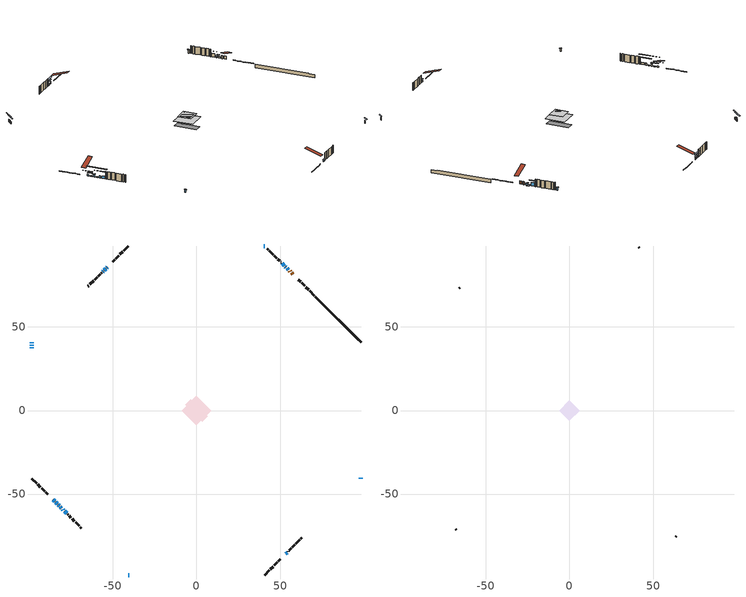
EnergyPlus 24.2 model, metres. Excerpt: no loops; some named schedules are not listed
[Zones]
conditioned space
 floor outside (Floor1 construction): -3.58,0 0,3.58 3.58,0 0,-3.58 z0.54
 floor adiabatic (AdiabaticFloorConstruction): -8.83,0 0,8.83 8.83,0 0,-8.83 z2.98
 floor foundation (Slab1 construction): -6.84,3.32 -3.32,6.84 6.84,-3.32 3.32,-6.84 z-1.82
 wall outside (RimJoist1 construction): 40.77,-98.42 43.49,-95.7 / -98.42,-40.77 -95.7,-43.49 / -40.77,98.42 -43.49,95.7 / 70.39,68.8 67.68,71.52 z0.54:0.84
 wall outside (RimJoist2 construction): 44.15,-95.05 45.81,-93.38 / -95.05,-44.15 -93.38,-45.81 / -44.15,95.05 -45.81,93.38 / 67.02,72.18 65.35,73.84 z0.54:0.84
 wall outside (RimJoist3 construction): 46.47,-92.73 48.26,-90.93 / -92.73,-46.47 -90.93,-48.26 / -46.47,92.73 -48.26,90.93 / 64.7,74.5 62.9,76.29 z0.54:0.84
 wall outside (RimJoist4 construction): 48.92,-90.28 50.19,-89.01 / -90.28,-48.92 -89.01,-50.19 / -48.92,90.28 -50.19,89.01 / 62.25,76.95 60.98,78.22 z0.54:0.84
 wall outside (AdiabaticWallConstruction 1): 57.73,81.46 56.88,82.31 / 56.23,82.96 55.66,83.54 z0.54:2.57
 wall outside (AdiabaticWallConstruction): -98.42,40.77 -98.42,40.29 z0.54:2.14; -53.43,85.76 -53.72,85.47 / -80.15,-59.04 -79.63,-59.56 / -78.97,-60.22 -77.7,-61.5 / -55.86,83.34 -56.15,83.05 z0.54:2.01; -85.76,-53.43 -84.9,-54.3 z0.54:1.4; -84.24,-54.95 -83.38,-55.82 z0.54:1.02; 55,84.19 54.15,85.04 / 53.43,-85.76 54.15,-85.04 z0.54:1.56; -40.77,-98.42 -40.18,-98.42 / -82.72,-56.47 -82.18,-57.01 / -98.42,39.36 -98.42,38.77 / -98.42,37.85 -98.42,37.26 z0.54:2.04; -54.38,84.82 -55.2,83.99 z0.54:1.33; -81.53,-57.67 -80.81,-58.39 z0.54:0.95; 53.5,85.69 53.15,86.04 z0.54:0.73; 98.42,-40.77 98.42,-40.21 / 40.77,98.42 40.21,98.42 z0.54:2.32; 52.5,86.69 51.22,87.97 z0.54:3.03
 wall outside (Wall1 construction): 54.81,-84.39 54.98,-84.22 / -77.04,-62.15 -76.87,-62.32 / -56.8,82.39 -56.97,82.22 / 50.57,88.63 50.4,88.8 z0.54:5.42
 wall outside (Wall2 construction): 55.63,-83.56 56.74,-82.46 / -76.22,-62.98 -75.11,-64.08 / -57.63,81.57 -58.73,80.46 / 49.74,89.45 48.64,90.55 z0.54:5.42
 wall outside (Wall3 construction): 57.39,-81.8 58.83,-80.37 / -74.46,-64.74 -73.02,-66.17 / -59.39,79.81 -60.82,78.37 / 47.98,91.21 46.55,92.65 z0.54:5.42
 wall outside (Wall4 construction): 59.48,-79.71 61.75,-77.44 / -72.37,-66.83 -70.1,-69.1 / -61.48,77.72 -63.75,75.45 / 45.89,93.3 43.62,95.57 z0.54:5.42
 wall outside (Wall5 construction): 62.41,-76.78 63,-76.2 / -69.44,-69.75 -68.85,-70.34 / -64.4,74.79 -64.99,74.2 / 42.97,96.23 42.38,96.82 z0.54:5.42
 wall foundation (FoundationWall1 construction): 71.05,68.14,-1.82 71.05,68.14,0.54 95.69,43.51,0.54 95.69,43.51,0.2 98.42,40.77,0.2 98.42,40.77,-1.82
 window (WindowConstruction 15): -98.42,40.77 -98.42,40.29 z0.54:2.14
 window (WindowConstruction 7): -53.43,85.76 -53.72,85.47 z0.54:2.01
 window (WindowConstruction 8): -85.76,-53.43 -84.9,-54.3 z0.54:1.4
 window (WindowConstruction 9): -84.24,-54.95 -83.38,-55.81 z0.54:1.02
 window (WindowConstruction 10): 55,84.19 54.15,85.04 z0.54:1.55
 window (WindowConstruction 11): -40.77,-98.42 -40.18,-98.42 z0.54:2.04
 window (WindowConstruction 12): 53.43,-85.76 54.15,-85.04 z0.54:1.55
 window (WindowConstruction 13): -82.72,-56.47 -82.18,-57.01 z0.54:2.04
 window (WindowConstruction 14): -98.42,39.36 -98.42,38.77 z0.54:2.04
 window (WindowConstruction 17): -54.38,84.82 -55.2,83.99 z0.54:1.33
 window (WindowConstruction 18): -81.53,-57.67 -80.81,-58.38 z0.54:0.95
 window (WindowConstruction 16): 53.5,85.7 53.16,86.04 z0.54:0.73
 window (WindowConstruction): -80.15,-59.04 -79.63,-59.56 z0.54:2.01
 window (WindowConstruction 1): -78.97,-60.22 -77.7,-61.5 z0.54:2.01
 window (WindowConstruction 2): -98.42,37.84 -98.42,37.26 z0.54:2.04
 window (WindowConstruction 3): 98.42,-40.77 98.42,-40.21 z0.54:2.32
 window (WindowConstruction 4): 40.77,98.42 40.21,98.42 z0.54:2.32
 window (WindowConstruction 5): 52.5,86.69 51.22,87.97 z0.54:3.03
 window (WindowConstruction 6): -55.86,83.33 -56.15,83.05 z0.54:2.01
 door (Door): 57.73,81.46 56.89,82.31 z0.54:2.57
 door (Door 1): 56.23,82.97 55.66,83.54 z0.54:2.57
 ceiling adiabatic (AdiabaticFloorConstruction): 0,-8.83 8.83,0 0,8.83 -8.83,0 z2.98
attic - vented
 floor to conditioned space (Floor3 construction Reversed): -6.08,0 0,6.08 6.08,0 0,-6.08 z5.42
 floor to conditioned space (Floor4 construction Reversed): -4.48,0 0,4.48 4.48,0 0,-4.48 z5.42
 wall outside (Wall6 construction): 63.65,-75.54 63.95,-75.24 / -68.19,-71 -67.9,-71.29 / -65.65,73.55 -65.94,73.25 / 41.72,97.47 41.43,97.77 z0.54:5.42
 roof outside (Roof1 construction): 52.78,-86.42,5.42 45.44,-79.08,8.87 43.51,-81.01,8.87 50.84,-88.35,5.42; -86.42,-52.78,5.42 -79.08,-45.44,8.87 -81.01,-43.51,8.87 -88.35,-50.84,5.42; -52.78,86.42,5.42 -45.44,79.08,8.87 -43.51,81.01,8.87 -50.84,88.35,5.42; 58.39,80.81,5.42 51.05,73.47,8.87 52.99,71.54,8.87 60.32,78.87,5.42
shading: -98.42,37.24 -98.42,43.82 -99.03,43.82 -99.03,37.24 z5.19; -54.36,84.83 -52.79,86.4 -53.22,86.84 -54.79,85.26 z2.92; -83.17,-56.02 -87.49,-51.71 -87.92,-52.14 -83.6,-56.45 z3.84; -82.09,-57.11 -85.53,-53.66 -85.97,-54.09 -82.52,-57.54 z2.85; 53.72,85.47 55.43,83.76 55.64,83.97 53.93,85.68 z2.16; -39.88,-98.42 -41.07,-98.42 -41.07,-99.03 -39.88,-99.03 z2.34; 54.58,-84.61 53,-86.19 53.43,-86.62 55.01,-85.04 z2.16; -81.97,-57.22 -82.93,-56.26 -83.36,-56.69 -82.4,-57.65 z2.34; -98.42,38.47 -98.42,39.66 -99.03,39.66 -99.03,38.47 z2.34; -57.36,81.83 -52.22,86.97 -52.65,87.41 -57.79,82.27 z4.38; -76.5,-62.7 -85.84,-53.35 -86.27,-53.79 -76.93,-63.13 z7.04; 52.73,86.47 53.93,85.27 56.09,87.42 54.88,88.63 z1.34; -77.47,-61.72 -82.31,-56.88 -82.74,-57.32 -77.9,-62.15 z5.06; -75.54,-63.65 -81.13,-58.06 -81.56,-58.49 -75.97,-64.08 z5.06; -98.42,34.21 -98.42,40.9 -99.03,40.9 -99.03,34.21 z5.09; 98.42,-38.99 98.42,-41.99 99.03,-41.99 99.03,-38.99 z3.54; 39.91,98.42 41.07,98.42 41.07,99.64 39.91,99.64 z2.62; 50.36,88.83 53.36,85.83 53.57,86.04 50.57,89.04 z4.25; -56.79,82.4 -55.21,83.98 -55.65,84.41 -57.22,82.84 z2.92
[Building]
Building 1: Terrain=Suburbs
[Site:Location]
Calgary Intl AP_AB: Latitude {deg}=51.11; Longitude {deg}=-114.02; Time Zone {hr}=-7; Elevation {m}=1084; Keep Site Location Information=Yes
[Site:GroundTemperature:Shallow]
0.326196, -1.55603, -1.70677, -0.813554, 2.7722, 6.34125, 9.43543, 11.3955, 11.562, 9.96783, 6.95256, 3.49299
[Site:WaterMainsTemperature]
Calculation Method=Schedule; Temperature Schedule=mains temperature schedule
[Material] Roughness=Rough; Thermal Absorptance=0.9
Name | Thickness {m} | Conductivity {W/m-K} | Density {kg/m3} | Specific Heat {J/kg-K} | Solar Absorptance | Visible Absorptance
asphalt or fiberglass shingles | 0.00635 | 0.162714 | 1121.4 | 1465.45 | 0.4 | 0.4
ceiling loosefill ins | 0.169333 | 0.0480833 | 16.02 | 1046.75 | 0.7 | 0.7
ceiling stud and cavity | 0.1397 | 0.156792 | 65.682 | 1177.47 | 0.7 | 0.7
ceiling stud and cavity 1 | 0.1397 | 0.144249 | 65.682 | 1177.47 | 0.7 | 0.7
concrete 4.0 in. | 0.1016 | 1.803125 | 2242.8 | 837.4 | 0.7 | 0.7
concrete 8.0 in. | 0.2032 | 1.803125 | 2242.8 | 837.4 | 0.7 | 0.7
door material | 0.04445 | 0.053851 | 512.64 | 1214.23 | 0.7 | 0.7
exterior vertical ins | 0.0457286 | 0.029427 | 32.04 | 1214.23 | 0.7 | 0.7
floor covering | 0.0127 | 0.0433444 | 54.468 | 1339.84 | 0.6 | 0.6
floor rigid ins | 0.103632 | 0.029427 | 32.04 | 1214.23 | 0.7 | 0.7
floor rigid ins 1; wall rigid ins 1 | 0.512978 | 0.029427 | 32.04 | 1214.23 | 0.7 | 0.7
floor stud and cavity | 0.1397 | 0.0929885 | 92.3553 | 1139.71 | 0.7 | 0.7
floor stud and cavity 1 | 0.1397 | 1.75129 | 37.0049 | 1207.88 | 0.7 | 0.7
furniture material conditioned space 1 | 0.1524 | 0.115458 | 640.8 | 1214.23 | 0.6 | 0.6
gypsum board | 0.0127 | 0.160291 | 801 | 837.4 | 0.6 | 0.6
gypsum board 1 | 0.0127 | 0.160291 | 801 | 837.4 | 0.7 | 0.7
osb sheathing 0.5 in. | 0.0127 | 0.115458 | 512.64 | 1214.23 | 0.7 | 0.7
osb sheathing 0.75 in. | 0.01905 | 0.115458 | 512.64 | 1214.23 | 0.7 | 0.7
osb sheathing 2.0 in. | 0.0508 | 0.115458 | 512.64 | 1214.23 | 0.7 | 0.7
rim joist rigid ins; wall rigid ins | 0.051816 | 0.029427 | 32.04 | 1214.23 | 0.7 | 0.7
rim joist stud and cavity | 0.0508 | 0.0315445 | 125.044 | 1163.47 | 0.6 | 0.6
rim joist stud and cavity 1 | 0.0508 | 0.0316484 | 125.044 | 1163.47 | 0.6 | 0.6
rim joist stud and cavity 2 | 0.0508 | 0.0455349 | 125.044 | 1163.47 | 0.6 | 0.6
wall stud and cavity | 0.1397 | 0.326506 | 139.0536 | 1170.24 | 0.7 | 0.7
wall stud and cavity 1 | 0.1397 | 0.265352 | 139.0536 | 1170.24 | 0.7 | 0.7
wall stud and cavity 2 | 0.1397 | 0.251076 | 139.0536 | 1170.24 | 0.7 | 0.7
wall stud and cavity 3 | 0.1397 | 0.24189 | 139.0536 | 1170.24 | 0.7 | 0.7
wall stud and cavity 4 | 0.1397 | 0.337621 | 139.0536 | 1170.24 | 0.7 | 0.7
wall stud and cavity 5 | 0.0889 | 6.9971 | 50.32683 | 1063.81 | 0.6 | 0.6
wall stud and cavity 6 | 0.0889 | 0.380278 | 52.3479 | 1209.89 | 0.7 | 0.7
wall stud and cavity 7 | 0.0889 | 0.391764 | 83.0341 | 1211.67 | 0.7 | 0.7
wood siding | 0.0254 | 0.102417 | 544.68 | 1172.36 | 0.4 | 0.4
wood siding 1 | 0.00254 | 0.102417 | 544.68 | 1172.36 | 0.4 | 0.4
wood siding 2; wood siding 3; wood siding 4 | 0.0254 | 0.102417 | 544.68 | 1172.36 | 0.7 | 0.7
[WindowMaterial:SimpleGlazingSystem]
Name | U-Factor {W/m2-K} | Solar Heat Gain Coefficient
WindowMaterial | 1.9203 | 0.6
WindowMaterial 1 | 1.78176 | 0.54
WindowMaterial 10 | 2.46085 | 0.27
WindowMaterial 11 | 1.91576 | 0.6
WindowMaterial 12 | 1.831155 | 0.51
WindowMaterial 13 | 2.73566 | 0.35
WindowMaterial 14 | 2.38419 | 0.49
WindowMaterial 15 | 7.52449 | 0.58
WindowMaterial 2 | 1.96402 | 0.45
WindowMaterial 3 | 1.94528 | 0.58
WindowMaterial 4 | 1.83797 | 0.66
WindowMaterial 5 | 2.0032 | 0.54
WindowMaterial 6 | 2.08439 | 0.39
WindowMaterial 7 | 1.89759 | 0.48
WindowMaterial 8 | 2.041241 | 0.41
WindowMaterial 9 | 1.87374 | 0.49
[Construction]
AdiabaticFloorConstruction: floor stud and cavity 1, floor rigid ins 1, osb sheathing 0.75 in., floor covering
AdiabaticWallConstruction: wood siding 3, wall rigid ins 1, wall stud and cavity 6, gypsum board
AdiabaticWallConstruction 1: wood siding 4, wall rigid ins 1, wall stud and cavity 6, gypsum board
Door; Door 1: door material
Floor1 construction: floor stud and cavity, floor rigid ins, osb sheathing 0.75 in., floor covering
Floor3 construction Reversed: gypsum board, ceiling stud and cavity, ceiling loosefill ins
Floor4 construction Reversed: gypsum board, ceiling stud and cavity 1, ceiling loosefill ins
FoundationWall1 construction: concrete 8.0 in., gypsum board 1
furniture construction conditioned space 1: furniture material conditioned space 1
PartitionWallConstruction: gypsum board, wall stud and cavity 7, gypsum board
RimJoist1 construction: wood siding 2, osb sheathing 2.0 in., rim joist stud and cavity
RimJoist2 construction; RimJoist4 construction: wood siding 2, osb sheathing 2.0 in., rim joist stud and cavity 1
RimJoist3 construction: wood siding 2, rim joist rigid ins, osb sheathing 2.0 in., rim joist stud and cavity 2
Roof1 construction: asphalt or fiberglass shingles
Slab1 construction: concrete 4.0 in.
Wall1 construction: wood siding, wall rigid ins, osb sheathing 0.5 in., wall stud and cavity, gypsum board
Wall2 construction: wood siding, wall rigid ins, osb sheathing 0.5 in., wall stud and cavity 1, gypsum board
Wall3 construction: wood siding, wall rigid ins, osb sheathing 0.5 in., wall stud and cavity 2, gypsum board
Wall4 construction: wood siding, wall rigid ins, osb sheathing 0.5 in., wall stud and cavity 3, gypsum board
Wall5 construction: wood siding, wall rigid ins, osb sheathing 0.5 in., wall stud and cavity 4, gypsum board
Wall6 construction: wood siding 1, wall stud and cavity 5
WindowConstruction: WindowMaterial
WindowConstruction 1: WindowMaterial 1
WindowConstruction 10: WindowMaterial 9
WindowConstruction 11; WindowConstruction 14; WindowConstruction 2; WindowConstruction 3: WindowMaterial 2
WindowConstruction 12: WindowMaterial 10
WindowConstruction 13: WindowMaterial 11
WindowConstruction 15: WindowMaterial 12
WindowConstruction 16: WindowMaterial 13
WindowConstruction 17: WindowMaterial 14
WindowConstruction 18: WindowMaterial 15
WindowConstruction 4: WindowMaterial 3
WindowConstruction 5: WindowMaterial 4
WindowConstruction 6: WindowMaterial 5
WindowConstruction 7: WindowMaterial 6
WindowConstruction 8: WindowMaterial 7
WindowConstruction 9: WindowMaterial 8
[Zone] Multiplier=1; Part of Total Floor Area=Yes
Name | Volume {m3}
attic - vented | 64.1429
conditioned space | 633.5
[Space]
Name | Zone | Volume {m3}
attic - vented 1 | attic - vented | 64.1429
conditioned space 1 | conditioned space | 633.5
[ZoneInfiltration:EffectiveLeakageArea]
infil attic - vented 1: Zone or Space=attic - vented 1; Schedule=Always On Discrete; Effective Air Leakage Area {cm2}=3908.23; Stack Coefficient=0.000579591; Wind Coefficient=1.6266e-05
[ZoneMixing]
whole house fan mix: Zone or Space=attic - vented; Schedule=Always On Continuous; Design Flow Rate Calculation Method=Flow/Zone; Design Flow Rate {m3/s}=0; Source Zone or Space=conditioned space
[SurfaceProperty:ExposedFoundationPerimeter]
Slab1: Exposed Perimeter Calculation Method=TotalExposedPerimeter; Total Exposed Perimeter {m}=38.711
[InternalMass] Zone or ZoneList=conditioned space; Space or SpaceList=conditioned space 1
Name | Construction | Surface Area {m2}
furniture mass conditioned space 1 | furniture construction conditioned space 1 | 101.244
partition wall mass | PartitionWallConstruction | 253.11
[Lights]
interior lighting: Zone or ZoneList or Space or SpaceList=conditioned space 1; Schedule=interior lighting schedule; Design Level Calculation Method=LightingLevel; Lighting Level {W}=343.2; Return Air Fraction=0; Fraction Radiant=0.6; Fraction Visible=0.2; Fraction Replaceable=1
[People]
occupants: Zone or ZoneList or Space or SpaceList=conditioned space 1; Number of People Schedule=occupants schedule; Number of People Calculation Method=People; Number of People=3; Fraction Radiant=0.314171; Sensible Heat Fraction=0.56303; Activity Level Schedule=occupants activity schedule; Carbon Dioxide Generation Rate {m3/s-W}=0; Enable ASHRAE 55 Comfort Warnings=No; Mean Radiant Temperature Calculation Type=EnclosureAveraged
[ElectricEquipment] Zone or ZoneList or Space or SpaceList=conditioned space 1; Design Level Calculation Method=EquipmentLevel
Name | Schedule | Design Level {W} | Fraction Latent | Fraction Radiant | Fraction Lost
clothes dryer | clothes dryer schedule | 140.772 | 0.015 | 0.081 | 0.85
clothes washer | clothes washer schedule | 32.1985 | 0.03 | 0.162 | 0.7
cooking range | cooking range schedule | 215.147 | 0.08 | 0.432 | 0.2
dishwasher | dishwasher schedule | 66.8632 | 0.3 | 0.18 | 0.4
fridge | fridge schedule | 72.9452 | 0 | 0.6 | 0
mech vent bath fan 0 | mech vent bath fan 0 schedule | 50.2 | 0 | 0 | 1
mech vent bath fan 1 | mech vent bath fan 1 schedule | 50.2 | 0 | 0 | 1
mech vent bath fan 2 | mech vent bath fan 2 schedule | 50.2 | 0 | 0 | 1
mech vent bath fan 3 | mech vent bath fan 3 schedule | 50.2 | 0 | 0 | 1
mech vent house fan | mech vent house fan schedule | 0 | 0 | 0 | 1
mech vent house fan cfis | mech vent house fan cfis schedule | 0 | 0 | 0 | 0
mech vent range fan 0 | mech vent range fan 0 schedule | 57 | 0 | 0 | 1
misc plug loads | misc plug loads schedule | 494.7 | 0.045 | 0.513 | 0.1
whole house fan | Always On Discrete | 0 | 0 | 0 | 1
[OtherEquipment] Zone or ZoneList or Space or SpaceList=conditioned space 1; Design Level Calculation Method=EquipmentLevel
Name | Fuel Type | Schedule | Design Level {W} | Fraction Latent | Fraction Radiant | Fraction Lost
clothes dryer 1 | Electricity | clothes dryer schedule | 0 | 0.015 | 0.081 | 0.85
cooking range 1 | Electricity | cooking range schedule | 0 | 0.08 | 0.432 | 0.2
general water use latent | None | general water use schedule | 62.594 | 1 | 0 | 0
general water use sensible | None | general water use schedule | -61.6891 | 0 | 0.6 | 0
mech vent house fan latent load | None | Always On Discrete | 0 | 1 | 0 | 0
mech vent house fan sensible load | None | Always On Discrete | 0 | 0 | 0 | 0
water heater energy adjustment1 | NaturalGas | Always On Discrete | 0.01 | 0 | 0 | 1
[ZoneInfiltration:DesignFlowRate] Zone or ZoneList or Space or SpaceList=conditioned space 1; Schedule=Always On Discrete; Design Flow Rate Calculation Method=Flow/Zone; Design Flow Rate {m3/s}=0
infil flow; natural vent flow; whole house fan flow
[Foundation:Kiva]
Foundation Kiva 1: Initial Indoor Air Temperature {C}=18; Wall Height Above Grade {m}=0.540014; Wall Depth Below Slab {m}=0.2032; Custom Block Material Name 1=exterior vertical ins; Custom Block Depth 1 {m}=2.36001; Custom Block X Position 1 {m}=0.2159; Custom Block Z Position 1 {m}=0
[Foundation:Kiva:Settings]
Soil Conductivity {W/m-K}=0.849921; Soil Density {kg/m3}=1842.3; Soil Specific Heat {J/kg-K}=418.7; Ground Solar Absorptivity=0.9; Ground Thermal Absorptivity=0.9; Ground Surface Roughness {m}=0.03; Far-Field Width {m}=40; Deep-Ground Boundary Condition=ZeroFlux; Deep-Ground Depth {m}=40; Minimum Cell Dimension {m}=0.2; Maximum Cell Growth Coefficient=3; Simulation Timestep=Timestep
[Exterior:Lights]
exterior lighting: Schedule=exterior lighting schedule; Design Level {W}=75.6
[Schedule:Constant]
Name | Hourly Value
Always On Continuous; mech vent house fan schedule; mech vent house fan cfis schedule; Always On Discrete | 1
occupants activity schedule | 117.228
fridge schedule | 0
[Schedule:Week:Daily]
interior lighting schedule Week Rule - Jan1-Jan27: interior lighting schedule day, interior lighting schedule day, interior lighting schedule day, interior lighting schedule day, interior lighting schedule day, interior lighting schedule day, interior lighting schedule day, interior lighting schedule default day, interior lighting schedule default day, interior lighting schedule default day, interior lighting schedule default day, interior lighting schedule default day
interior lighting schedule Week Rule - Jan28-Feb3: interior lighting schedule day, interior lighting schedule day, interior lighting schedule day, interior lighting schedule day, interior lighting schedule day 1, interior lighting schedule day 1, interior lighting schedule day 1, interior lighting schedule default day, interior lighting schedule default day, interior lighting schedule default day, interior lighting schedule default day, interior lighting schedule default day
interior lighting schedule Week Rule - Feb4-Feb24: interior lighting schedule day 1, interior lighting schedule day 1, interior lighting schedule day 1, interior lighting schedule day 1, interior lighting schedule day 1, interior lighting schedule day 1, interior lighting schedule day 1, interior lighting schedule default day, interior lighting schedule default day, interior lighting schedule default day, interior lighting schedule default day, interior lighting schedule default day
interior lighting schedule Week Rule - Feb25-Mar3: interior lighting schedule day 1, interior lighting schedule day 1, interior lighting schedule day 1, interior lighting schedule day 1, interior lighting schedule day 2, interior lighting schedule day 2, interior lighting schedule day 2, interior lighting schedule default day, interior lighting schedule default day, interior lighting schedule default day, interior lighting schedule default day, interior lighting schedule default day
interior lighting schedule Week Rule - Mar4-Mar31: interior lighting schedule day 2, interior lighting schedule day 2, interior lighting schedule day 2, interior lighting schedule day 2, interior lighting schedule day 2, interior lighting schedule day 2, interior lighting schedule day 2, interior lighting schedule default day, interior lighting schedule default day, interior lighting schedule default day, interior lighting schedule default day, interior lighting schedule default day
interior lighting schedule Week Rule - Apr1-Apr28: interior lighting schedule day 3, interior lighting schedule day 3, interior lighting schedule day 3, interior lighting schedule day 3, interior lighting schedule day 3, interior lighting schedule day 3, interior lighting schedule day 3, interior lighting schedule default day, interior lighting schedule default day, interior lighting schedule default day, interior lighting schedule default day, interior lighting schedule default day
interior lighting schedule Week Rule - Apr29-May5: interior lighting schedule day 3, interior lighting schedule day 3, interior lighting schedule day 4, interior lighting schedule day 4, interior lighting schedule day 4, interior lighting schedule day 4, interior lighting schedule day 4, interior lighting schedule default day, interior lighting schedule default day, interior lighting schedule default day, interior lighting schedule default day, interior lighting schedule default day
interior lighting schedule Week Rule - May6-May26: interior lighting schedule day 4, interior lighting schedule day 4, interior lighting schedule day 4, interior lighting schedule day 4, interior lighting schedule day 4, interior lighting schedule day 4, interior lighting schedule day 4, interior lighting schedule default day, interior lighting schedule default day, interior lighting schedule default day, interior lighting schedule default day, interior lighting schedule default day
interior lighting schedule Week Rule - May27-Jun2: interior lighting schedule day 4, interior lighting schedule day 4, interior lighting schedule day 4, interior lighting schedule day 4, interior lighting schedule day 4, interior lighting schedule day 5, interior lighting schedule day 5, interior lighting schedule default day, interior lighting schedule default day, interior lighting schedule default day, interior lighting schedule default day, interior lighting schedule default day
interior lighting schedule Week Rule - Jun3-Jun30: interior lighting schedule day 5, interior lighting schedule day 5, interior lighting schedule day 5, interior lighting schedule day 5, interior lighting schedule day 5, interior lighting schedule day 5, interior lighting schedule day 5, interior lighting schedule default day, interior lighting schedule default day, interior lighting schedule default day, interior lighting schedule default day, interior lighting schedule default day
interior lighting schedule Week Rule - Jul1-Jul28: interior lighting schedule day 6, interior lighting schedule day 6, interior lighting schedule day 6, interior lighting schedule day 6, interior lighting schedule day 6, interior lighting schedule day 6, interior lighting schedule day 6, interior lighting schedule default day, interior lighting schedule default day, interior lighting schedule default day, interior lighting schedule default day, interior lighting schedule default day
interior lighting schedule Week Rule - Jul29-Aug4: interior lighting schedule day 6, interior lighting schedule day 6, interior lighting schedule day 6, interior lighting schedule day 7, interior lighting schedule day 7, interior lighting schedule day 7, interior lighting schedule day 7, interior lighting schedule default day, interior lighting schedule default day, interior lighting schedule default day, interior lighting schedule default day, interior lighting schedule default day
interior lighting schedule Week Rule - Aug5-Aug25: interior lighting schedule day 7, interior lighting schedule day 7, interior lighting schedule day 7, interior lighting schedule day 7, interior lighting schedule day 7, interior lighting schedule day 7, interior lighting schedule day 7, interior lighting schedule default day, interior lighting schedule default day, interior lighting schedule default day, interior lighting schedule default day, interior lighting schedule default day
interior lighting schedule Week Rule - Aug26-Sep1: interior lighting schedule day 7, interior lighting schedule day 7, interior lighting schedule day 7, interior lighting schedule day 7, interior lighting schedule day 7, interior lighting schedule day 7, interior lighting schedule day 8, interior lighting schedule default day, interior lighting schedule default day, interior lighting schedule default day, interior lighting schedule default day, interior lighting schedule default day
interior lighting schedule Week Rule - Sep2-Sep29: interior lighting schedule day 8, interior lighting schedule day 8, interior lighting schedule day 8, interior lighting schedule day 8, interior lighting schedule day 8, interior lighting schedule day 8, interior lighting schedule day 8, interior lighting schedule default day, interior lighting schedule default day, interior lighting schedule default day, interior lighting schedule default day, interior lighting schedule default day
interior lighting schedule Week Rule - Sep30-Oct6: interior lighting schedule day 8, interior lighting schedule day 9, interior lighting schedule day 9, interior lighting schedule day 9, interior lighting schedule day 9, interior lighting schedule day 9, interior lighting schedule day 9, interior lighting schedule default day, interior lighting schedule default day, interior lighting schedule default day, interior lighting schedule default day, interior lighting schedule default day
interior lighting schedule Week Rule - Oct7-Oct27: interior lighting schedule day 9, interior lighting schedule day 9, interior lighting schedule day 9, interior lighting schedule day 9, interior lighting schedule day 9, interior lighting schedule day 9, interior lighting schedule day 9, interior lighting schedule default day, interior lighting schedule default day, interior lighting schedule default day, interior lighting schedule default day, interior lighting schedule default day
interior lighting schedule Week Rule - Oct28-Nov3: interior lighting schedule day 9, interior lighting schedule day 9, interior lighting schedule day 9, interior lighting schedule day 9, interior lighting schedule day 10, interior lighting schedule day 10, interior lighting schedule day 10, interior lighting schedule default day, interior lighting schedule default day, interior lighting schedule default day, interior lighting schedule default day, interior lighting schedule default day
interior lighting schedule Week Rule - Nov4-Nov24: interior lighting schedule day 10, interior lighting schedule day 10, interior lighting schedule day 10, interior lighting schedule day 10, interior lighting schedule day 10, interior lighting schedule day 10, interior lighting schedule day 10, interior lighting schedule default day, interior lighting schedule default day, interior lighting schedule default day, interior lighting schedule default day, interior lighting schedule default day
interior lighting schedule Week Rule - Nov25-Dec1: interior lighting schedule day 10, interior lighting schedule day 10, interior lighting schedule day 10, interior lighting schedule day 10, interior lighting schedule day 10, interior lighting schedule day 10, interior lighting schedule day 11, interior lighting schedule default day, interior lighting schedule default day, interior lighting schedule default day, interior lighting schedule default day, interior lighting schedule default day
interior lighting schedule Week Rule - Dec2-Dec31: interior lighting schedule day 11, interior lighting schedule day 11, interior lighting schedule day 11, interior lighting schedule day 11, interior lighting schedule day 11, interior lighting schedule day 11, interior lighting schedule day 11, interior lighting schedule default day, interior lighting schedule default day, interior lighting schedule default day, interior lighting schedule default day, interior lighting schedule default day
occupants schedule Week Rule - Jan1-Dec31: occupants schedule day, occupants schedule day, occupants schedule day, occupants schedule day, occupants schedule day, occupants schedule day, occupants schedule day, occupants schedule default day, occupants schedule default day, occupants schedule default day, occupants schedule default day, occupants schedule default day
clothes dryer schedule Week Rule - Jan1-Dec31: clothes dryer schedule day, clothes dryer schedule day, clothes dryer schedule day, clothes dryer schedule day, clothes dryer schedule day, clothes dryer schedule day, clothes dryer schedule day, clothes dryer schedule default day, clothes dryer schedule default day, clothes dryer schedule default day, clothes dryer schedule default day, clothes dryer schedule default day
clothes washer schedule Week Rule - Jan1-Dec31: clothes washer schedule day, clothes washer schedule day, clothes washer schedule day, clothes washer schedule day, clothes washer schedule day, clothes washer schedule day, clothes washer schedule day, clothes washer schedule default day, clothes washer schedule default day, clothes washer schedule default day, clothes washer schedule default day, clothes washer schedule default day
cooking range schedule Week Rule - Jan1-Dec31: cooking range schedule day, cooking range schedule day, cooking range schedule day, cooking range schedule day, cooking range schedule day, cooking range schedule day, cooking range schedule day, cooking range schedule default day, cooking range schedule default day, cooking range schedule default day, cooking range schedule default day, cooking range schedule default day
dishwasher schedule Week Rule - Jan1-Dec31: dishwasher schedule day, dishwasher schedule day, dishwasher schedule day, dishwasher schedule day, dishwasher schedule day, dishwasher schedule day, dishwasher schedule day, dishwasher schedule default day, dishwasher schedule default day, dishwasher schedule default day, dishwasher schedule default day, dishwasher schedule default day
mech vent bath fan 0 schedule Week Rule - Jan1-Dec31: mech vent bath fan 0 schedule day, mech vent bath fan 0 schedule day, mech vent bath fan 0 schedule day, mech vent bath fan 0 schedule day, mech vent bath fan 0 schedule day, mech vent bath fan 0 schedule day, mech vent bath fan 0 schedule day, mech vent bath fan 0 schedule default day, mech vent bath fan 0 schedule default day, mech vent bath fan 0 schedule default day, mech vent bath fan 0 schedule default day, mech vent bath fan 0 schedule default day
mech vent bath fan 1 schedule Week Rule - Jan1-Dec31: mech vent bath fan 1 schedule day, mech vent bath fan 1 schedule day, mech vent bath fan 1 schedule day, mech vent bath fan 1 schedule day, mech vent bath fan 1 schedule day, mech vent bath fan 1 schedule day, mech vent bath fan 1 schedule day, mech vent bath fan 1 schedule default day, mech vent bath fan 1 schedule default day, mech vent bath fan 1 schedule default day, mech vent bath fan 1 schedule default day, mech vent bath fan 1 schedule default day
mech vent bath fan 2 schedule Week Rule - Jan1-Dec31: mech vent bath fan 2 schedule day, mech vent bath fan 2 schedule day, mech vent bath fan 2 schedule day, mech vent bath fan 2 schedule day, mech vent bath fan 2 schedule day, mech vent bath fan 2 schedule day, mech vent bath fan 2 schedule day, mech vent bath fan 2 schedule default day, mech vent bath fan 2 schedule default day, mech vent bath fan 2 schedule default day, mech vent bath fan 2 schedule default day, mech vent bath fan 2 schedule default day
mech vent bath fan 3 schedule Week Rule - Jan1-Dec31: mech vent bath fan 3 schedule day, mech vent bath fan 3 schedule day, mech vent bath fan 3 schedule day, mech vent bath fan 3 schedule day, mech vent bath fan 3 schedule day, mech vent bath fan 3 schedule day, mech vent bath fan 3 schedule day, mech vent bath fan 3 schedule default day, mech vent bath fan 3 schedule default day, mech vent bath fan 3 schedule default day, mech vent bath fan 3 schedule default day, mech vent bath fan 3 schedule default day
mech vent range fan 0 schedule Week Rule - Jan1-Dec31: mech vent range fan 0 schedule day, mech vent range fan 0 schedule day, mech vent range fan 0 schedule day, mech vent range fan 0 schedule day, mech vent range fan 0 schedule day, mech vent range fan 0 schedule day, mech vent range fan 0 schedule day, mech vent range fan 0 schedule default day, mech vent range fan 0 schedule default day, mech vent range fan 0 schedule default day, mech vent range fan 0 schedule default day, mech vent range fan 0 schedule default day
misc plug loads schedule Week Rule - Jan1-Dec31: misc plug loads schedule day, misc plug loads schedule day, misc plug loads schedule day, misc plug loads schedule day, misc plug loads schedule day, misc plug loads schedule day, misc plug loads schedule day, misc plug loads schedule default day, misc plug loads schedule default day, misc plug loads schedule default day, misc plug loads schedule default day, misc plug loads schedule default day
[Schedule:Year]
interior lighting schedule: interior lighting schedule Week Rule - Jan1-Jan27, 1, 1, 1, 27, interior lighting schedule Week Rule - Jan28-Feb3, 1, 28, 2, 3, interior lighting schedule Week Rule - Feb4-Feb24, 2, 4, 2, 24, interior lighting schedule Week Rule - Feb25-Mar3, 2, 25, 3, 3, interior lighting schedule Week Rule - Mar4-Mar31, 3, 4, 3, 31, interior lighting schedule Week Rule - Apr1-Apr28, 4, 1, 4, 28, interior lighting schedule Week Rule - Apr29-May5, 4, 29, 5, 5, interior lighting schedule Week Rule - May6-May26, 5, 6, 5, 26, interior lighting schedule Week Rule - May27-Jun2, 5, 27, 6, 2, interior lighting schedule Week Rule - Jun3-Jun30, 6, 3, 6, 30, interior lighting schedule Week Rule - Jul1-Jul28, 7, 1, 7, 28, interior lighting schedule Week Rule - Jul29-Aug4, 7, 29, 8, 4, interior lighting schedule Week Rule - Aug5-Aug25, 8, 5, 8, 25, interior lighting schedule Week Rule - Aug26-Sep1, 8, 26, 9, 1, interior lighting schedule Week Rule - Sep2-Sep29, 9, 2, 9, 29, interior lighting schedule Week Rule - Sep30-Oct6, 9, 30, 10, 6, interior lighting schedule Week Rule - Oct7-Oct27, 10, 7, 10, 27, interior lighting schedule Week Rule - Oct28-Nov3, 10, 28, 11, 3, interior lighting schedule Week Rule - Nov4-Nov24, 11, 4, 11, 24, interior lighting schedule Week Rule - Nov25-Dec1, 11, 25, 12, 1, interior lighting schedule Week Rule - Dec2-Dec31, 12, 2, 12, 31
occupants schedule: occupants schedule Week Rule - Jan1-Dec31, 1, 1, 12, 31
clothes dryer schedule: clothes dryer schedule Week Rule - Jan1-Dec31, 1, 1, 12, 31
clothes washer schedule: clothes washer schedule Week Rule - Jan1-Dec31, 1, 1, 12, 31
cooking range schedule: cooking range schedule Week Rule - Jan1-Dec31, 1, 1, 12, 31
dishwasher schedule: dishwasher schedule Week Rule - Jan1-Dec31, 1, 1, 12, 31
mech vent bath fan 0 schedule: mech vent bath fan 0 schedule Week Rule - Jan1-Dec31, 1, 1, 12, 31
mech vent bath fan 1 schedule: mech vent bath fan 1 schedule Week Rule - Jan1-Dec31, 1, 1, 12, 31
mech vent bath fan 2 schedule: mech vent bath fan 2 schedule Week Rule - Jan1-Dec31, 1, 1, 12, 31
mech vent bath fan 3 schedule: mech vent bath fan 3 schedule Week Rule - Jan1-Dec31, 1, 1, 12, 31
mech vent range fan 0 schedule: mech vent range fan 0 schedule Week Rule - Jan1-Dec31, 1, 1, 12, 31
misc plug loads schedule: misc plug loads schedule Week Rule - Jan1-Dec31, 1, 1, 12, 31
general water use schedule: general water use schedule Week Rule - Jan1-Dec31, 1, 1, 12, 31
exterior lighting schedule: exterior lighting schedule Week Rule - Jan1-Jan27, 1, 1, 1, 27, exterior lighting schedule Week Rule - Jan28-Feb3, 1, 28, 2, 3, exterior lighting schedule Week Rule - Feb4-Feb24, 2, 4, 2, 24, exterior lighting schedule Week Rule - Feb25-Mar3, 2, 25, 3, 3, exterior lighting schedule Week Rule - Mar4-Mar31, 3, 4, 3, 31, exterior lighting schedule Week Rule - Apr1-Apr28, 4, 1, 4, 28, exterior lighting schedule Week Rule - Apr29-May5, 4, 29, 5, 5, exterior lighting schedule Week Rule - May6-May26, 5, 6, 5, 26, exterior lighting schedule Week Rule - May27-Jun2, 5, 27, 6, 2, exterior lighting schedule Week Rule - Jun3-Jun30, 6, 3, 6, 30, exterior lighting schedule Week Rule - Jul1-Jul28, 7, 1, 7, 28, exterior lighting schedule Week Rule - Jul29-Aug4, 7, 29, 8, 4, exterior lighting schedule Week Rule - Aug5-Aug25, 8, 5, 8, 25, exterior lighting schedule Week Rule - Aug26-Sep1, 8, 26, 9, 1, exterior lighting schedule Week Rule - Sep2-Sep29, 9, 2, 9, 29, exterior lighting schedule Week Rule - Sep30-Oct6, 9, 30, 10, 6, exterior lighting schedule Week Rule - Oct7-Oct27, 10, 7, 10, 27, exterior lighting schedule Week Rule - Oct28-Nov3, 10, 28, 11, 3, exterior lighting schedule Week Rule - Nov4-Nov24, 11, 4, 11, 24, exterior lighting schedule Week Rule - Nov25-Dec1, 11, 25, 12, 1, exterior lighting schedule Week Rule - Dec2-Dec31, 12, 2, 12, 31
[Schedule:Compact]
mains temperature schedule: Through: 01/01, For: AllDays, Until: 24:00, 5.30611, Through: 01/02, For: AllDays, Until: 24:00, 5.24556, Through: 01/03, For: AllDays, Until: 24:00, 5.18611, Through: 01/04, For: AllDays, Until: 24:00, 5.12778, Through: 01/05, For: AllDays, Until: 24:00, 5.07, Through: 01/06, For: AllDays, Until: 24:00, 5.01278, Through: 01/07, For: AllDays, Until: 24:00, 4.95722, Through: 01/08, For: AllDays, Until: 24:00, 4.90222, Through: 01/09, For: AllDays, Until: 24:00, 4.84778, Through: 01/10, For: AllDays, Until: 24:00, 4.795, Through: 01/11, For: AllDays, Until: 24:00, 4.74278, Through: 01/12, For: AllDays, Until: 24:00, 4.69167, Through: 01/13, For: AllDays, Until: 24:00, 4.64111, Through: 01/14, For: AllDays, Until: 24:00, 4.59222, Through: 01/15, For: AllDays, Until: 24:00, 4.54389, Through: 01/16, For: AllDays, Until: 24:00, 4.49722, Through: 01/17, For: AllDays, Until: 24:00, 4.45111, Through: 01/18, For: AllDays, Until: 24:00, 4.40611, Through: 01/19, For: AllDays, Until: 24:00, 4.36222, Through: 01/20, For: AllDays, Until: 24:00, 4.32, Through: 01/21, For: AllDays, Until: 24:00, 4.27833, Through: 01/22, For: AllDays, Until: 24:00, 4.23778, Through: 01/23, For: AllDays, Until: 24:00, 4.19833, Through: 01/24, For: AllDays, Until: 24:00, 4.16056, Through: 01/25, For: AllDays, Until: 24:00, 4.12333, Through: 01/26, For: AllDays, Until: 24:00, 4.08778, Through: 01/27, For: AllDays, Until: 24:00, 4.05278, Through: 01/28, For: AllDays, Until: 24:00, 4.01944, Through: 01/29, For: AllDays, Until: 24:00, 3.98722, Through: 01/30, For: AllDays, Until: 24:00, 3.95611, Through: 01/31, For: AllDays, Until: 24:00, 3.92667, Through: 02/01, For: AllDays, Until: 24:00, 3.89778, Through: 02/02, For: AllDays, Until: 24:00, 3.87056, Through: 02/03, For: AllDays, Until: 24:00, 3.84444, Through: 02/04, For: AllDays, Until: 24:00, 3.82, Through: 02/05, For: AllDays, Until: 24:00, 3.79611, Through: 02/06, For: AllDays, Until: 24:00, 3.77389, Through: 02/07, For: AllDays, Until: 24:00, 3.75333, Through: 02/08, For: AllDays, Until: 24:00, 3.73333, Through: 02/09, For: AllDays, Until: 24:00, 3.715, Through: 02/10, For: AllDays, Until: 24:00, 3.69778, Through: 02/11, For: AllDays, Until: 24:00, 3.68222, Through: 02/12, For: AllDays, Until: 24:00, 3.66778, Through: 02/13, For: AllDays, Until: 24:00, 3.65444, Through: 02/14, For: AllDays, Until: 24:00, 3.64278, Through: 02/15, For: AllDays, Until: 24:00, 3.63222, Through: 02/16, For: AllDays, Until: 24:00, 3.62278, Through: 02/17, For: AllDays, Until: 24:00, 3.615, Through: 02/18, For: AllDays, Until: 24:00, 3.60833, Through: 02/19, For: AllDays, Until: 24:00, 3.60333, Through: 02/20, For: AllDays, Until: 24:00, 3.59944, Through: 02/21, For: AllDays, Until: 24:00, 3.59667, Through: 02/22, For: AllDays, Until: 24:00, 3.59556, Through: 02/23, For: AllDays, Until: 24:00, 3.59556, Through: 02/24, For: AllDays, Until: 24:00, 3.59722, Through: 02/25, For: AllDays, Until: 24:00, 3.6, Through: 02/26, For: AllDays, Until: 24:00, 3.60389, Through: 02/27, For: AllDays, Until: 24:00, 3.60944, Through: 02/28, For: AllDays, Until: 24:00, 3.61611, Through: 03/01, For: AllDays, Until: 24:00, 3.62444, Through: 03/02, For: AllDays, Until: 24:00, 3.63333, Through: 03/03, For: AllDays, Until: 24:00, 3.64444, Through: 03/04, For: AllDays, Until: 24:00, 3.65611, Through: 03/05, For: AllDays, Until: 24:00, 3.67, Through: 03/06, For: AllDays, Until: 24:00, 3.68444, Through: 03/07, For: AllDays, Until: 24:00, 3.70056, Through: 03/08, For: AllDays, Until: 24:00, 3.71778, Through: 03/09, For: AllDays, Until: 24:00, 3.73611, Through: 03/10, For: AllDays, Until: 24:00, 3.75611, Through: 03/11, For: AllDays, Until: 24:00, 3.77722, Through: 03/12, For: AllDays, Until: 24:00, 3.79944, Through: 03/13, For: AllDays, Until: 24:00, 3.82333, Through: 03/14, For: AllDays, Until: 24:00, 3.84833, Through: 03/15, For: AllDays, Until: 24:00, 3.87444, Through: 03/16, For: AllDays, Until: 24:00, 3.90222, Through: 03/17, For: AllDays, Until: 24:00, 3.93056, Through: 03/18, For: AllDays, Until: 24:00, 3.96056, Through: 03/19, For: AllDays, Until: 24:00, 3.99167, Through: 03/20, For: AllDays, Until: 24:00, 4.02444, Through: 03/21, For: AllDays, Until: 24:00, 4.05778, Through: 03/22, For: AllDays, Until: 24:00, 4.09278, Through: 03/23, For: AllDays, Until: 24:00, 4.12833, Through: 03/24, For: AllDays, Until: 24:00, 4.16556, Through: 03/25, For: AllDays, Until: 24:00, 4.20389, Through: 03/26, For: AllDays, Until: 24:00, 4.24333, Through: 03/27, For: AllDays, Until: 24:00, 4.28389, Through: 03/28, For: AllDays, Until: 24:00, 4.32611, Through: 03/29, For: AllDays, Until: 24:00, 4.36889, Through: 03/30, For: AllDays, Until: 24:00, 4.41278, Through: 03/31, For: AllDays, Until: 24:00, 4.45778, Through: 04/01, For: AllDays, Until: 24:00, 4.50389, Through: 04/02, For: AllDays, Until: 24:00, 4.55111, Through: 04/03, For: AllDays, Until: 24:00, 4.59944, Through: 04/04, For: AllDays, Until: 24:00, 4.64833, Through: 04/05, For: AllDays, Until: 24:00, 4.69889, Through: 04/06, For: AllDays, Until: 24:00, 4.75, Through: 04/07, For: AllDays, Until: 24:00, 4.80222, Through: 04/08, For: AllDays, Until: 24:00, 4.85556, Through: 04/09, For: AllDays, Until: 24:00, 4.91, Through: 04/10, For: AllDays, Until: 24:00, 4.965, Through: 04/11, For: AllDays, Until: 24:00, 5.02111, Through: 04/12, For: AllDays, Until: 24:00, 5.07833, Through: 04/13, For: AllDays, Until: 24:00, 5.13611, Through: 04/14, For: AllDays, Until: 24:00, 5.195, Through: 04/15, For: AllDays, Until: 24:00, 5.25444, Through: 04/16, For: AllDays, Until: 24:00, 5.315, Through: 04/17, For: AllDays, Until: 24:00, 5.37611, Through: 04/18, For: AllDays, Until: 24:00, 5.43833, Through: 04/19, For: AllDays, Until: 24:00, 5.50111, Through: 04/20, For: AllDays, Until: 24:00, 5.565, Through: 04/21, For: AllDays, Until: 24:00, 5.62944, Through: 04/22, For: AllDays, Until: 24:00, 5.69444, Through: 04/23, For: AllDays, Until: 24:00, 5.76, Through: 04/24, For: AllDays, Until: 24:00, 5.82667, Through: 04/25, For: AllDays, Until: 24:00, 5.89389, Through: 04/26, For: AllDays, Until: 24:00, 5.96167, Through: 04/27, For: AllDays, Until: 24:00, 6.03056, Through: 04/28, For: AllDays, Until: 24:00, 6.09944, Through: 04/29, For: AllDays, Until: 24:00, 6.16944, Through: 04/30, For: AllDays, Until: 24:00, 6.23944, Through: 05/01, For: AllDays, Until: 24:00, 6.31056, Through: 05/02, For: AllDays, Until: 24:00, 6.38167, Through: 05/03, For: AllDays, Until: 24:00, 6.45333, Through: 05/04, For: AllDays, Until: 24:00, 6.52611, Through: 05/05, For: AllDays, Until: 24:00, 6.59889, Through: 05/06, For: AllDays, Until: 24:00, 6.67167, Through: 05/07, For: AllDays, Until: 24:00, 6.74556, Through: 05/08, For: AllDays, Until: 24:00, 6.81944, Through: 05/09, For: AllDays, Until: 24:00, 6.89389, Through: 05/10, For: AllDays, Until: 24:00, 6.96889, Through: 05/11, For: AllDays, Until: 24:00, 7.04389, Through: 05/12, For: AllDays, Until: 24:00, 7.11944, Through: 05/13, For: AllDays, Until: 24:00, 7.195, Through: 05/14, For: AllDays, Until: 24:00, 7.27111, Through: 05/15, For: AllDays, Until: 24:00, 7.34722, Through: 05/16, For: AllDays, Until: 24:00, 7.42389, Through: 05/17, For: AllDays, Until: 24:00, 7.50056, Through: 05/18, For: AllDays, Until: 24:00, 7.57722, Through: 05/19, For: AllDays, Until: 24:00, 7.65444, Through: 05/20, For: AllDays, Until: 24:00, 7.73167, Through: 05/21, For: AllDays, Until: 24:00, 7.80889, Through: 05/22, For: AllDays, Until: 24:00, 7.88611, Through: 05/23, For: AllDays, Until: 24:00, 7.96333, Through: 05/24, For: AllDays, Until: 24:00, 8.04111, Through: 05/25, For: AllDays, Until: 24:00, 8.11833, Through: 05/26, For: AllDays, Until: 24:00, 8.19611, Through: 05/27, For: AllDays, Until: 24:00, 8.27333, Through: 05/28, For: AllDays, Until: 24:00, 8.35056, Through: 05/29, For: AllDays, Until: 24:00, 8.42778, Through: 05/30, For: AllDays, Until: 24:00, 8.505, Through: 05/31, For: AllDays, Until: 24:00, 8.58222, Through: 06/01, For: AllDays, Until: 24:00, 8.65889, Through: 06/02, For: AllDays, Until: 24:00, 8.73556, Through: 06/03, For: AllDays, Until: 24:00, 8.81222, Through: 06/04, For: AllDays, Until: 24:00, 8.88889, Through: 06/05, For: AllDays, Until: 24:00, 8.965, Through: 06/06, For: AllDays, Until: 24:00, 9.04056, Through: 06/07, For: AllDays, Until: 24:00, 9.11611, Through: 06/08, For: AllDays, Until: 24:00, 9.19167, Through: 06/09, For: AllDays, Until: 24:00, 9.26667, Through: 06/10, For: AllDays, Until: 24:00, 9.34111, Through: 06/11, For: AllDays, Until: 24:00, 9.41556, Through: 06/12, For: AllDays, Until: 24:00, 9.48889, Through: 06/13, For: AllDays, Until: 24:00, 9.56278, Through: 06/14, For: AllDays, Until: 24:00, 9.63556, Through: 06/15, For: AllDays, Until: 24:00, 9.70833, Through: 06/16, For: AllDays, Until: 24:00, 9.78, Through: 06/17, For: AllDays, Until: 24:00, 9.85167, Through: 06/18, For: AllDays, Until: 24:00, 9.92278, Through: 06/19, For: AllDays, Until: 24:00, 9.99333, Through: 06/20, For: AllDays, Until: 24:00, 10.0633, Through: 06/21, For: AllDays, Until: 24:00, 10.1328, Through: 06/22, For: AllDays, Until: 24:00, 10.2011, Through: 06/23, For: AllDays, Until: 24:00, 10.2694, Through: 06/24, For: AllDays, Until: 24:00, 10.3367, Through: 06/25, For: AllDays, Until: 24:00, 10.4039, Through: 06/26, For: AllDays, Until: 24:00, 10.47, Through: 06/27, For: AllDays, Until: 24:00, 10.5356, Through: 06/28, For: AllDays, Until: 24:00, 10.6, Through: 06/29, For: AllDays, Until: 24:00, 10.6639, Through: 06/30, For: AllDays, Until: 24:00, 10.7272, Through: 07/01, For: AllDays, Until: 24:00, 10.7894, Through: 07/02, For: AllDays, Until: 24:00, 10.8511, Through: 07/03, For: AllDays, Until: 24:00, 10.9122, Through: 07/04, For: AllDays, Until: 24:00, 10.9722, Through: 07/05, For: AllDays, Until: 24:00, 11.0311, Through: 07/06, For: AllDays, Until: 24:00, 11.0894, Through: 07/07, For: AllDays, Until: 24:00, 11.1467, Through: 07/08, For: AllDays, Until: 24:00, 11.2033, Through: 07/09, For: AllDays, Until: 24:00, 11.2589, Through: 07/10, For: AllDays, Until: 24:00, 11.3133, Through: 07/11, For: AllDays, Until: 24:00, 11.3672, Through: 07/12, For: AllDays, Until: 24:00, 11.42, Through: 07/13, For: AllDays, Until: 24:00, 11.4717, Through: 07/14, For: AllDays, Until: 24:00, 11.5222, Through: 07/15, For: AllDays, Until: 24:00, 11.5717, Through: 07/16, For: AllDays, Until: 24:00, 11.6206, Through: 07/17, For: AllDays, Until: 24:00, 11.6683, Through: 07/18, For: AllDays, Until: 24:00, 11.715, Through: 07/19, For: AllDays, Until: 24:00, 11.76, Through: 07/20, For: AllDays, Until: 24:00, 11.8044, Through: 07/21, For: AllDays, Until: 24:00, 11.8478, Through: 07/22, For: AllDays, Until: 24:00, 11.89, Through: 07/23, For: AllDays, Until: 24:00, 11.9311, Through: 07/24, For: AllDays, Until: 24:00, 11.9711, Through: 07/25, For: AllDays, Until: 24:00, 12.01, Through: 07/26, For: AllDays, Until: 24:00, 12.0478, Through: 07/27, For: AllDays, Until: 24:00, 12.0839, Through: 07/28, For: AllDays, Until: 24:00, 12.1194, Through: 07/29, For: AllDays, Until: 24:00, 12.1533, Through: 07/30, For: AllDays, Until: 24:00, 12.1861, Through: 07/31, For: AllDays, Until: 24:00, 12.2178, Through: 08/01, For: AllDays, Until: 24:00, 12.2483, Through: 08/02, For: AllDays, Until: 24:00, 12.2778, Through: 08/03, For: AllDays, Until: 24:00, 12.3056, Through: 08/04, For: AllDays, Until: 24:00, 12.3322, Through: 08/05, For: AllDays, Until: 24:00, 12.3578, Through: 08/06, For: AllDays, Until: 24:00, 12.3822, Through: 08/07, For: AllDays, Until: 24:00, 12.405, Through: 08/08, For: AllDays, Until: 24:00, 12.4267, Through: 08/09, For: AllDays, Until: 24:00, 12.4472, Through: 08/10, For: AllDays, Until: 24:00, 12.4661, Through: 08/11, For: AllDays, Until: 24:00, 12.4839, Through: 08/12, For: AllDays, Until: 24:00, 12.5006, Through: 08/13, For: AllDays, Until: 24:00, 12.5156, Through: 08/14, For: AllDays, Until: 24:00, 12.5294, Through: 08/15, For: AllDays, Until: 24:00, 12.5422, Through: 08/16, For: AllDays, Until: 24:00, 12.5533, Through: 08/17, For: AllDays, Until: 24:00, 12.5633, Through: 08/18, For: AllDays, Until: 24:00, 12.5722, Through: 08/19, For: AllDays, Until: 24:00, 12.5794, Through: 08/20, For: AllDays, Until: 24:00, 12.585, Through: 08/21, For: AllDays, Until: 24:00, 12.59, Through: 08/22, For: AllDays, Until: 24:00, 12.5933, Through: 08/23, For: AllDays, Until: 24:00, 12.595, Through: 08/24, For: AllDays, Until: 24:00, 12.5961, Through: 08/25, For: AllDays, Until: 24:00, 12.595, Through: 08/26, For: AllDays, Until: 24:00, 12.5933, Through: 08/27, For: AllDays, Until: 24:00, 12.59, Through: 08/28, For: AllDays, Until: 24:00, 12.585, Through: 08/29, For: AllDays, Until: 24:00, 12.5789, Through: 08/30, For: AllDays, Until: 24:00, 12.5717, Through: 08/31, For: AllDays, Until: 24:00, 12.5633, Through: 09/01, For: AllDays, Until: 24:00, 12.5533, Through: 09/02, For: AllDays, Until: 24:00, 12.5417, Through: 09/03, For: AllDays, Until: 24:00, 12.5289, Through: 09/04, For: AllDays, Until: 24:00, 12.515, Through: 09/05, For: AllDays, Until: 24:00, 12.5, Through: 09/06, For: AllDays, Until: 24:00, 12.4833, Through: 09/07, For: AllDays, Until: 24:00, 12.4656, Through: 09/08, For: AllDays, Until: 24:00, 12.4467, Through: 09/09, For: AllDays, Until: 24:00, 12.4261, Through: 09/10, For: AllDays, Until: 24:00, 12.4044, Through: 09/11, For: AllDays, Until: 24:00, 12.3811, Through: 09/12, For: AllDays, Until: 24:00, 12.3572, Through: 09/13, For: AllDays, Until: 24:00, 12.3317, Through: 09/14, For: AllDays, Until: 24:00, 12.3044, Through: 09/15, For: AllDays, Until: 24:00, 12.2767, Through: 09/16, For: AllDays, Until: 24:00, 12.2472, Through: 09/17, For: AllDays, Until: 24:00, 12.2167, Through: 09/18, For: AllDays, Until: 24:00, 12.185, Through: 09/19, For: AllDays, Until: 24:00, 12.1522, Through: 09/20, For: AllDays, Until: 24:00, 12.1183, Through: 09/21, For: AllDays, Until: 24:00, 12.0828, Through: 09/22, For: AllDays, Until: 24:00, 12.0461, Through: 09/23, For: AllDays, Until: 24:00, 12.0089, Through: 09/24, For: AllDays, Until: 24:00, 11.97, Through: 09/25, For: AllDays, Until: 24:00, 11.93, Through: 09/26, For: AllDays, Until: 24:00, 11.8889, Through: 09/27, For: AllDays, Until: 24:00, 11.8467, Through: 09/28, For: AllDays, Until: 24:00, 11.8033, Through: 09/29, For: AllDays, Until: 24:00, 11.7589, Through: 09/30, For: AllDays, Until: 24:00, 11.7133, Through: 10/01, For: AllDays, Until: 24:00, 11.6667, Through: 10/02, For: AllDays, Until: 24:00, 11.6189, Through: 10/03, For: AllDays, Until: 24:00, 11.5706, Through: 10/04, For: AllDays, Until: 24:00, 11.5206, Through: 10/05, For: AllDays, Until: 24:00, 11.47, Through: 10/06, For: AllDays, Until: 24:00, 11.4183, Through: 10/07, For: AllDays, Until: 24:00, 11.3656, Through: 10/08, For: AllDays, Until: 24:00, 11.3117, Through: 10/09, For: AllDays, Until: 24:00, 11.2572, Through: 10/10, For: AllDays, Until: 24:00, 11.2017, Through: 10/11, For: AllDays, Until: 24:00, 11.145, Through: 10/12, For: AllDays, Until: 24:00, 11.0878, Through: 10/13, For: AllDays, Until: 24:00, 11.0294, Through: 10/14, For: AllDays, Until: 24:00, 10.97, Through: 10/15, For: AllDays, Until: 24:00, 10.91, Through: 10/16, For: AllDays, Until: 24:00, 10.8494, Through: 10/17, For: AllDays, Until: 24:00, 10.7878, Through: 10/18, For: AllDays, Until: 24:00, 10.725, Through: 10/19, For: AllDays, Until: 24:00, 10.6617, Through: 10/20, For: AllDays, Until: 24:00, 10.5978, Through: 10/21, For: AllDays, Until: 24:00, 10.5333, Through: 10/22, For: AllDays, Until: 24:00, 10.4678, Through: 10/23, For: AllDays, Until: 24:00, 10.4017, Through: 10/24, For: AllDays, Until: 24:00, 10.3344, Through: 10/25, For: AllDays, Until: 24:00, 10.2672, Through: 10/26, For: AllDays, Until: 24:00, 10.1989, Through: 10/27, For: AllDays, Until: 24:00, 10.1306, Through: 10/28, For: AllDays, Until: 24:00, 10.0611, Through: 10/29, For: AllDays, Until: 24:00, 9.99111, Through: 10/30, For: AllDays, Until: 24:00, 9.92056, Through: 10/31, For: AllDays, Until: 24:00, 9.84944, Through: 11/01, For: AllDays, Until: 24:00, 9.77778, Through: 11/02, For: AllDays, Until: 24:00, 9.70556, Through: 11/03, For: AllDays, Until: 24:00, 9.63333, Through: 11/04, For: AllDays, Until: 24:00, 9.56, Through: 11/05, For: AllDays, Until: 24:00, 9.48667, Through: 11/06, For: AllDays, Until: 24:00, 9.41278, Through: 11/07, For: AllDays, Until: 24:00, 9.33889, Through: 11/08, For: AllDays, Until: 24:00, 9.26389, Through: 11/09, For: AllDays, Until: 24:00, 9.18889, Through: 11/10, For: AllDays, Until: 24:00, 9.11389, Through: 11/11, For: AllDays, Until: 24:00, 9.03833, Through: 11/12, For: AllDays, Until: 24:00, 8.96222, Through: 11/13, For: AllDays, Until: 24:00, 8.88611, Through: 11/14, For: AllDays, Until: 24:00, 8.81, Through: 11/15, For: AllDays, Until: 24:00, 8.73333, Through: 11/16, For: AllDays, Until: 24:00, 8.65667, Through: 11/17, For: AllDays, Until: 24:00, 8.57944, Through: 11/18, For: AllDays, Until: 24:00, 8.50278, Through: 11/19, For: AllDays, Until: 24:00, 8.42556, Through: 11/20, For: AllDays, Until: 24:00, 8.34833, Through: 11/21, For: AllDays, Until: 24:00, 8.27056, Through: 11/22, For: AllDays, Until: 24:00, 8.19333, Through: 11/23, For: AllDays, Until: 24:00, 8.11611, Through: 11/24, For: AllDays, Until: 24:00, 8.03833, Through: 11/25, For: AllDays, Until: 24:00, 7.96111, Through: 11/26, For: AllDays, Until: 24:00, 7.88389, Through: 11/27, For: AllDays, Until: 24:00, 7.80611, Through: 11/28, For: AllDays, Until: 24:00, 7.72889, Through: 11/29, For: AllDays, Until: 24:00, 7.65222, Through: 11/30, For: AllDays, Until: 24:00, 7.575, Through: 12/01, For: AllDays, Until: 24:00, 7.49833, Through: 12/02, For: AllDays, Until: 24:00, 7.42167, Through: 12/03, For: AllDays, Until: 24:00, 7.345, Through: 12/04, For: AllDays, Until: 24:00, 7.26889, Through: 12/05, For: AllDays, Until: 24:00, 7.19278, Through: 12/06, For: AllDays, Until: 24:00, 7.11722, Through: 12/07, For: AllDays, Until: 24:00, 7.04167, Through: 12/08, For: AllDays, Until: 24:00, 6.96667, Through: 12/09, For: AllDays, Until: 24:00, 6.89167, Through: 12/10, For: AllDays, Until: 24:00, 6.81722, Through: 12/11, For: AllDays, Until: 24:00, 6.74333, Through: 12/12, For: AllDays, Until: 24:00, 6.66944, Through: 12/13, For: AllDays, Until: 24:00, 6.59611, Through: 12/14, For: AllDays, Until: 24:00, 6.52333, Through: 12/15, For: AllDays, Until: 24:00, 6.45111, Through: 12/16, For: AllDays, Until: 24:00, 6.37944, Through: 12/17, For: AllDays, Until: 24:00, 6.30778, Through: 12/18, For: AllDays, Until: 24:00, 6.23722, Through: 12/19, For: AllDays, Until: 24:00, 6.16667, Through: 12/20, For: AllDays, Until: 24:00, 6.09722, Through: 12/21, For: AllDays, Until: 24:00, 6.02833, Through: 12/22, For: AllDays, Until: 24:00, 5.95944, Through: 12/23, For: AllDays, Until: 24:00, 5.89167, Through: 12/24, For: AllDays, Until: 24:00, 5.82444, Through: 12/25, For: AllDays, Until: 24:00, 5.75833, Through: 12/26, For: AllDays, Until: 24:00, 5.69222, Through: 12/27, For: AllDays, Until: 24:00, 5.62722, Through: 12/28, For: AllDays, Until: 24:00, 5.56278, Through: 12/29, For: AllDays, Until: 24:00, 5.49889, Through: 12/30, For: AllDays, Until: 24:00, 5.43611, Through: 12/31, For: AllDays, Until: 24:00, 5.37444
